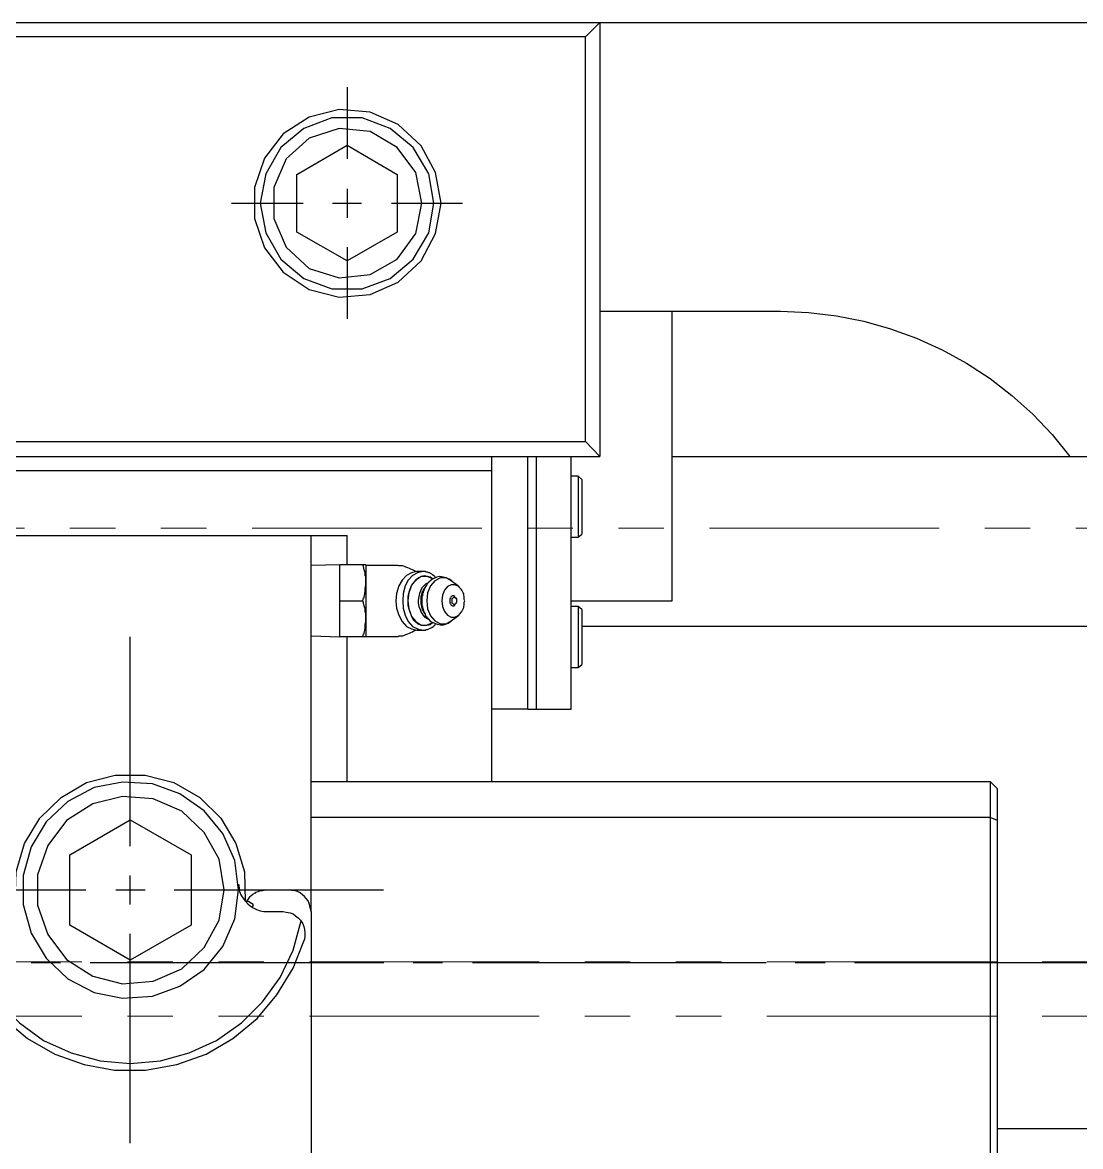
# Model space of a CAD drawing. Header units: millimetres. Extents: x -211 to 45495, y 24 to 52952.
# Drawn here: x 9638.9 to 9785.3, y 40560 to 40715.5 of the extents above; entities that cross this region are included whole.
import ezdxf

# ---------------------------------------------------------------- set-up
doc = ezdxf.new("R2010")
doc.units = ezdxf.units.MM
doc.linetypes.add('PHANTOM', pattern=[63.3, 31.8, -6.3, 6.3, -6.3, 6.3, -6.3])
doc.layers.add('Layer2', color=7, linetype='Continuous')

# ---------------------------------------------------------------- blocks, each defined once
blk = doc.blocks.new('BLKF1714')
at = {"layer": 'Layer2', "color": 7, "linetype": 'Continuous', "lineweight": 25}
for p, q in [((9718.78, 40715.5), (9716.8, 40713.52)), ((9716.8, 40713.52), (9388.79, 40713.52))]:
    blk.add_line(p, q, dxfattribs=at)
blk = doc.blocks.new('BLKF1723')
at = {"layer": 'Layer2', "color": 7, "linetype": 'Continuous', "lineweight": 25}
for p, q in [((9743.76, 40675.55), (9747.63, 40675.37)), ((9747.63, 40675.37), (9751.51, 40674.94)), ((9751.51, 40674.94), (9755.3, 40674.17)), ((9755.3, 40674.17), (9759, 40673.14)), ((9759, 40673.14), (9762.62, 40671.84)), ((9762.62, 40671.84), (9766.15, 40670.21)), ((9766.15, 40670.21), (9769.51, 40668.4)), ((9769.51, 40668.4), (9772.78, 40666.25)), ((9772.78, 40666.25), (9775.79, 40663.92)), ((9775.79, 40663.92), (9778.72, 40661.34)), ((9778.72, 40661.34), (9781.39, 40658.5))]:
    blk.add_line(p, q, dxfattribs=at)
blk = doc.blocks.new('BLKF2029')
at = {"layer": 'Layer2', "color": 7, "linetype": 'Continuous', "lineweight": 25}
for p, q in [((9682.7, 40700.86), (9678.57, 40699.49)), ((9687.01, 40700.43), (9682.7, 40700.86)), ((9690.71, 40698.19), (9687.01, 40700.43)), ((9678.57, 40699.49), (9675.38, 40696.64)), ((9675.38, 40696.64), (9673.66, 40692.68)), ((9693.29, 40694.75), (9690.71, 40698.19)), ((9694.16, 40690.53), (9693.29, 40694.75)), ((9673.66, 40692.68), (9673.66, 40688.38)), ((9673.66, 40688.38), (9675.38, 40684.42)), ((9690.71, 40682.78), (9693.29, 40686.31)), ((9675.38, 40684.42), (9678.57, 40681.49)), ((9687.01, 40680.63), (9690.71, 40682.78)), ((9678.57, 40681.49), (9682.7, 40680.2)), ((9682.7, 40680.2), (9687.01, 40680.63))]:
    blk.add_line(p, q, dxfattribs=at)
blk = doc.blocks.new('BLKF2030')
at = {"layer": 'Layer2', "color": 7, "linetype": 'Continuous', "lineweight": 25}
for p, q in [((9681.67, 40702.33), (9677.79, 40700.86)), ((9685.89, 40702.33), (9681.67, 40702.33)), ((9689.76, 40700.86), (9685.89, 40702.33)), ((9677.79, 40700.86), (9674.61, 40698.19)), ((9692.95, 40698.19), (9689.76, 40700.86)), ((9674.61, 40698.19), (9672.54, 40694.58)), ((9695.1, 40694.58), (9692.95, 40698.19)), ((9672.54, 40694.58), (9671.77, 40690.53)), ((9695.79, 40690.53), (9695.1, 40694.58)), ((9671.77, 40690.53), (9672.54, 40686.4)), ((9672.54, 40686.4), (9674.61, 40682.78)), ((9692.95, 40682.78), (9695.1, 40686.4)), ((9674.61, 40682.78), (9677.79, 40680.11)), ((9689.76, 40680.11), (9692.95, 40682.78)), ((9677.79, 40680.11), (9681.67, 40678.65)), ((9685.89, 40678.65), (9689.76, 40680.11)), ((9681.67, 40678.65), (9685.89, 40678.65))]:
    blk.add_line(p, q, dxfattribs=at)
blk = doc.blocks.new('BLKF2054')
at = {"layer": 'Layer2', "color": 7, "linetype": 'Continuous', "lineweight": 25}
for p, q in [((9699.49, 40637.23), (9699.41, 40637.31)), ((9699.58, 40637.14), (9699.49, 40637.23)), ((9699.67, 40636.97), (9699.58, 40637.14)), ((9699.75, 40636.8), (9699.67, 40636.97)), ((9699.84, 40636.62), (9699.75, 40636.8)), ((9699.93, 40636.45), (9699.84, 40636.62)), ((9699.93, 40636.28), (9699.93, 40636.45)), ((9700.01, 40636.11), (9699.93, 40636.28)), ((9700.01, 40635.68), (9700.01, 40636.11)), ((9700.1, 40635.5), (9700.01, 40635.68))]:
    blk.add_line(p, q, dxfattribs=at)
blk = doc.blocks.new('BLKF2055')
at = {"layer": 'Layer2', "color": 7, "linetype": 'Continuous', "lineweight": 25}
for p, q in [((9695.36, 40637.57), (9694.93, 40636.62)), ((9695.96, 40638.26), (9695.36, 40637.57)), ((9696.74, 40638.69), (9695.96, 40638.26)), ((9697.51, 40638.69), (9696.74, 40638.69)), ((9698.2, 40638.26), (9697.51, 40638.69)), ((9694.93, 40636.62), (9694.84, 40635.5)), ((9694.84, 40635.5), (9694.93, 40634.38)), ((9694.93, 40634.38), (9695.36, 40633.44)), ((9695.36, 40633.44), (9695.96, 40632.75)), ((9695.96, 40632.75), (9696.74, 40632.32)), ((9696.74, 40632.32), (9697.51, 40632.32))]:
    blk.add_line(p, q, dxfattribs=at)
blk = doc.blocks.new('BLKF2056')
at = {"layer": 'Layer2', "color": 7, "linetype": 'Continuous', "lineweight": 25}
for p, q in [((9699.84, 40634.38), (9699.93, 40634.56)), ((9699.93, 40634.73), (9700.01, 40634.9)), ((9699.93, 40634.56), (9699.93, 40634.73)), ((9700.01, 40635.16), (9700.01, 40635.33)), ((9700.01, 40634.9), (9700.01, 40635.16)), ((9699.24, 40633.52), (9699.41, 40633.69)), ((9699.41, 40633.69), (9699.49, 40633.78)), ((9699.49, 40633.78), (9699.58, 40633.95)), ((9699.58, 40633.95), (9699.67, 40634.04)), ((9699.67, 40634.04), (9699.75, 40634.21)), ((9699.75, 40634.21), (9699.84, 40634.38))]:
    blk.add_line(p, q, dxfattribs=at)
blk = doc.blocks.new('BLKF2057')
at = {"layer": 'Layer2', "color": 7, "linetype": 'Continuous', "lineweight": 25}
for p, q in [((9698.2, 40637.74), (9697.69, 40637.48)), ((9698.72, 40637.74), (9698.2, 40637.74)), ((9699.24, 40637.48), (9698.72, 40637.74)), ((9697, 40636.28), (9696.91, 40635.5)), ((9697.26, 40636.97), (9697, 40636.28)), ((9697.69, 40637.48), (9697.26, 40636.97)), ((9696.91, 40635.5), (9697, 40634.73)), ((9697, 40634.73), (9697.26, 40634.04)), ((9697.26, 40634.04), (9697.69, 40633.52)), ((9697.69, 40633.52), (9698.2, 40633.26)), ((9698.2, 40633.26), (9698.72, 40633.26))]:
    blk.add_line(p, q, dxfattribs=at)
blk = doc.blocks.new('BLKF2058')
at = {"layer": 'Layer2', "color": 7, "linetype": 'Continuous', "lineweight": 25}
for p, q in [((9694.16, 40636.02), (9694.16, 40634.9)), ((9694.16, 40634.9), (9694.24, 40634.73)), ((9694.24, 40634.73), (9694.24, 40634.47)), ((9694.24, 40634.47), (9694.33, 40634.38)), ((9694.33, 40634.38), (9694.33, 40634.21)), ((9694.33, 40634.21), (9694.33, 40634.13)), ((9694.33, 40634.13), (9694.41, 40634.04)), ((9694.41, 40634.04), (9694.41, 40633.95)), ((9694.41, 40633.95), (9694.5, 40633.87)), ((9694.5, 40633.87), (9694.5, 40633.78)), ((9694.5, 40633.78), (9694.59, 40633.69)), ((9694.59, 40633.69), (9694.59, 40633.61))]:
    blk.add_line(p, q, dxfattribs=at)
blk = doc.blocks.new('BLKF2059')
at = {"layer": 'Layer2', "color": 7, "linetype": 'Continuous', "lineweight": 25}
for p, q in [((9694.16, 40636.02), (9694.16, 40634.9)), ((9694.16, 40634.9), (9694.24, 40634.47)), ((9694.24, 40634.47), (9694.41, 40634.04)), ((9694.41, 40634.04), (9694.41, 40633.95)), ((9694.41, 40633.95), (9694.5, 40633.87)), ((9694.5, 40633.87), (9694.67, 40633.44)), ((9694.67, 40633.44), (9694.93, 40633.18)), ((9694.93, 40633.18), (9695.02, 40633.01)), ((9695.02, 40633.01), (9695.36, 40632.66)), ((9695.36, 40632.66), (9695.71, 40632.49)), ((9695.71, 40632.49), (9696.14, 40632.32)), ((9696.14, 40632.32), (9696.48, 40632.23)), ((9696.48, 40632.23), (9696.91, 40632.14)), ((9696.91, 40632.14), (9697.34, 40632.23)), ((9697.34, 40632.23), (9697.77, 40632.4)), ((9697.77, 40632.4), (9698.12, 40632.66))]:
    blk.add_line(p, q, dxfattribs=at)
blk = doc.blocks.new('BLKF2060')
at = {"layer": 'Layer2', "color": 7, "linetype": 'Continuous', "lineweight": 25}
for p, q in [((9694.84, 40637.74), (9694.67, 40637.48)), ((9695.1, 40638.09), (9694.84, 40637.83)), ((9694.84, 40637.83), (9694.84, 40637.74)), ((9695.45, 40638.35), (9695.1, 40638.09)), ((9695.79, 40638.6), (9695.45, 40638.43)), ((9695.45, 40638.43), (9695.45, 40638.35)), ((9696.22, 40638.78), (9695.79, 40638.6)), ((9696.65, 40638.86), (9696.22, 40638.78)), ((9697.08, 40638.78), (9696.65, 40638.86)), ((9697.51, 40638.69), (9697.08, 40638.78)), ((9697.86, 40638.52), (9697.51, 40638.69)), ((9697.94, 40638.52), (9697.86, 40638.52)), ((9698.29, 40638.26), (9697.94, 40638.52)), ((9694.41, 40636.97), (9694.24, 40636.54)), ((9694.24, 40636.54), (9694.24, 40636.36)), ((9694.67, 40637.48), (9694.41, 40637.14)), ((9694.41, 40637.14), (9694.41, 40636.97))]:
    blk.add_line(p, q, dxfattribs=at)
blk = doc.blocks.new('BLKF2061')
at = {"layer": 'Layer2', "color": 7, "linetype": 'Continuous', "lineweight": 25}
for p, q in [((9698.2, 40636.11), (9698.12, 40635.93)), ((9698.38, 40636.19), (9698.2, 40636.11)), ((9698.55, 40636.19), (9698.38, 40636.19)), ((9698.72, 40636.11), (9698.55, 40636.19)), ((9698.12, 40635.93), (9698.03, 40635.76)), ((9698.03, 40635.76), (9698.03, 40635.5)), ((9698.03, 40635.5), (9698.03, 40635.24)), ((9698.03, 40635.24), (9698.12, 40635.07)), ((9698.12, 40635.07), (9698.2, 40634.9)), ((9698.2, 40634.9), (9698.38, 40634.81)), ((9698.38, 40634.81), (9698.55, 40634.81)), ((9698.55, 40634.81), (9698.72, 40634.9)), ((9698.72, 40634.99), (9698.89, 40635.16)), ((9698.72, 40634.9), (9698.72, 40634.99)), ((9698.98, 40635.76), (9698.81, 40635.93)), ((9698.89, 40635.16), (9698.98, 40635.33)), ((9698.98, 40635.5), (9698.98, 40635.76)), ((9698.98, 40635.33), (9698.98, 40635.5))]:
    blk.add_line(p, q, dxfattribs=at)
blk = doc.blocks.new('BLKF2062')
at = {"layer": 'Layer2', "color": 7, "linetype": 'Continuous', "lineweight": 25}
for p, q in [((9698.72, 40635.93), (9698.72, 40636.02)), ((9698.81, 40635.93), (9698.72, 40635.93)), ((9698.89, 40635.85), (9698.81, 40635.93)), ((9698.89, 40635.76), (9698.89, 40635.85)), ((9698.98, 40635.68), (9698.89, 40635.76)), ((9698.98, 40635.5), (9698.98, 40635.68))]:
    blk.add_line(p, q, dxfattribs=at)
blk = doc.blocks.new('BLKF2063')
at = {"layer": 'Layer2', "color": 7, "linetype": 'Continuous', "lineweight": 25}
for p, q in [((9698.63, 40634.99), (9698.72, 40634.99)), ((9698.72, 40634.99), (9698.72, 40635.07)), ((9698.72, 40635.07), (9698.81, 40635.07)), ((9698.81, 40635.07), (9698.89, 40635.16)), ((9698.89, 40635.24), (9698.98, 40635.33)), ((9698.89, 40635.16), (9698.89, 40635.24)), ((9698.98, 40635.33), (9698.98, 40635.42))]:
    blk.add_line(p, q, dxfattribs=at)
blk = doc.blocks.new('BLKF2064')
at = {"layer": 'Layer2', "color": 7, "linetype": 'Continuous', "lineweight": 25}
for p, q in [((9698.55, 40636.02), (9698.46, 40635.93)), ((9698.63, 40636.02), (9698.55, 40636.02)), ((9698.38, 40635.85), (9698.29, 40635.76)), ((9698.29, 40635.76), (9698.29, 40635.68)), ((9698.29, 40635.68), (9698.29, 40635.5)), ((9698.29, 40635.5), (9698.29, 40635.42)), ((9698.29, 40635.42), (9698.29, 40635.24)), ((9698.29, 40635.24), (9698.38, 40635.16)), ((9698.46, 40635.93), (9698.38, 40635.85)), ((9698.38, 40635.16), (9698.46, 40635.07)), ((9698.46, 40635.07), (9698.55, 40634.99))]:
    blk.add_line(p, q, dxfattribs=at)
blk = doc.blocks.new('BLKF2065')
at = {"layer": 'Layer2', "color": 7, "linetype": 'Continuous', "lineweight": 25}
for p, q in [((9694.24, 40636.62), (9694.16, 40636.54)), ((9694.16, 40636.54), (9694.16, 40636.45)), ((9694.33, 40636.88), (9694.24, 40636.8)), ((9694.24, 40636.8), (9694.24, 40636.71)), ((9694.24, 40636.71), (9694.24, 40636.62)), ((9694.41, 40637.05), (9694.33, 40637.05)), ((9694.33, 40637.05), (9694.33, 40636.97)), ((9694.33, 40636.97), (9694.33, 40636.88)), ((9694.5, 40637.23), (9694.41, 40637.14)), ((9694.41, 40637.14), (9694.41, 40637.05))]:
    blk.add_line(p, q, dxfattribs=at)
blk = doc.blocks.new('BLKF2066')
at = {"layer": 'Layer2', "color": 7, "linetype": 'Continuous', "lineweight": 25}
for p, q in [((9694.24, 40636.19), (9694.16, 40636.19)), ((9694.16, 40636.19), (9694.16, 40636.11)), ((9694.33, 40636.62), (9694.24, 40636.54)), ((9694.24, 40636.54), (9694.24, 40636.45)), ((9694.24, 40636.45), (9694.24, 40636.36)), ((9694.24, 40636.36), (9694.24, 40636.28)), ((9694.24, 40636.28), (9694.24, 40636.19)), ((9694.41, 40636.88), (9694.33, 40636.8)), ((9694.33, 40636.8), (9694.33, 40636.71)), ((9694.33, 40636.71), (9694.33, 40636.62)), ((9694.5, 40637.14), (9694.41, 40637.05)), ((9694.41, 40637.05), (9694.41, 40636.97)), ((9694.41, 40636.97), (9694.41, 40636.88)), ((9694.59, 40637.31), (9694.5, 40637.23)), ((9694.5, 40637.23), (9694.5, 40637.14)), ((9694.67, 40637.48), (9694.59, 40637.48)), ((9694.59, 40637.48), (9694.59, 40637.31))]:
    blk.add_line(p, q, dxfattribs=at)
blk = doc.blocks.new('BLKF2067')
at = {"layer": 'Layer2', "color": 7, "linetype": 'Continuous', "lineweight": 25}
for p, q in [((9694.16, 40636.28), (9694.07, 40636.28)), ((9694.07, 40636.28), (9694.07, 40634.9)), ((9694.16, 40636.36), (9694.16, 40636.28)), ((9694.07, 40634.9), (9694.16, 40634.73)), ((9694.16, 40634.73), (9694.16, 40634.56)), ((9694.16, 40634.56), (9694.16, 40634.47)), ((9694.16, 40634.47), (9694.24, 40634.3)), ((9694.24, 40634.3), (9694.24, 40634.21)), ((9694.24, 40634.21), (9694.33, 40634.21)), ((9694.33, 40634.21), (9694.33, 40634.13)), ((9694.33, 40634.13), (9694.33, 40634.04)), ((9694.33, 40634.04), (9694.41, 40633.95)), ((9694.41, 40633.95), (9694.41, 40633.87)), ((9694.41, 40633.87), (9694.5, 40633.87))]:
    blk.add_line(p, q, dxfattribs=at)
blk = doc.blocks.new('BLKF2068')
at = {"layer": 'Layer2', "color": 7, "linetype": 'Continuous', "lineweight": 25}
for p, q in [((9694.41, 40637.57), (9694.16, 40637.31)), ((9694.67, 40637.83), (9694.41, 40637.57)), ((9695.02, 40638), (9694.67, 40637.83)), ((9693.73, 40636.11), (9693.64, 40635.59)), ((9693.81, 40636.54), (9693.73, 40636.11)), ((9693.98, 40636.97), (9693.81, 40636.54)), ((9694.16, 40637.31), (9693.98, 40636.97)), ((9693.64, 40635.59), (9693.64, 40635.16)), ((9693.64, 40635.16), (9693.73, 40634.73)), ((9693.73, 40634.73), (9693.9, 40634.3)), ((9693.9, 40634.3), (9694.07, 40633.87)), ((9694.07, 40633.87), (9694.33, 40633.52)), ((9694.33, 40633.52), (9694.33, 40633.44)), ((9694.33, 40633.44), (9694.41, 40633.44)), ((9694.41, 40633.44), (9694.5, 40633.35)), ((9694.5, 40633.35), (9694.5, 40633.26)), ((9694.5, 40633.26), (9694.59, 40633.26)), ((9694.59, 40633.26), (9694.67, 40633.18)), ((9694.67, 40633.18), (9694.76, 40633.09)), ((9694.76, 40633.09), (9694.84, 40633.09)), ((9694.84, 40633.09), (9694.93, 40633.01))]:
    blk.add_line(p, q, dxfattribs=at)
blk = doc.blocks.new('BLKF2069')
at = {"layer": 'Layer2', "color": 7, "linetype": 'Continuous', "lineweight": 25}
for p, q in [((9694.16, 40636.36), (9694.24, 40636.8)), ((9694.24, 40636.8), (9694.33, 40636.88)), ((9694.33, 40636.88), (9694.5, 40637.23))]:
    blk.add_line(p, q, dxfattribs=at)
blk = doc.blocks.new('BLKF2070')
at = {"layer": 'Layer2', "color": 7, "linetype": 'Continuous', "lineweight": 25}
for p, q in [((9694.07, 40636.02), (9694.07, 40636.11)), ((9694.07, 40635.59), (9694.07, 40636.02)), ((9694.07, 40635.16), (9694.07, 40635.59)), ((9694.07, 40635.07), (9694.07, 40635.16)), ((9694.16, 40634.73), (9694.07, 40635.07)), ((9694.24, 40634.3), (9694.16, 40634.73)), ((9694.24, 40634.21), (9694.24, 40634.3)), ((9694.33, 40634.13), (9694.24, 40634.21)), ((9694.5, 40633.78), (9694.33, 40634.13))]:
    blk.add_line(p, q, dxfattribs=at)
blk = doc.blocks.new('BLKF2071')
at = {"layer": 'Layer2', "color": 7, "linetype": 'Continuous', "lineweight": 25}
for p, q in [((9692.69, 40637.66), (9692.35, 40636.71)), ((9693.38, 40638.43), (9692.69, 40637.66)), ((9694.07, 40638.86), (9693.38, 40638.43)), ((9694.93, 40638.86), (9694.07, 40638.86)), ((9695.71, 40638.52), (9694.93, 40638.86)), ((9692.35, 40636.71), (9692.18, 40635.5)), ((9692.18, 40635.5), (9692.35, 40634.38)), ((9692.35, 40634.38), (9692.69, 40633.35)), ((9692.69, 40633.35), (9693.29, 40632.66)), ((9693.29, 40632.66), (9694.07, 40632.14)), ((9694.07, 40632.14), (9694.84, 40632.14))]:
    blk.add_line(p, q, dxfattribs=at)
blk = doc.blocks.new('BLKF2072')
at = {"layer": 'Layer2', "color": 7, "linetype": 'Continuous', "lineweight": 25}
for p, q in [((9692.69, 40639.38), (9692, 40639.03)), ((9693.47, 40639.55), (9692.69, 40639.38)), ((9690.97, 40637.57), (9690.62, 40636.54)), ((9691.4, 40638.35), (9690.97, 40637.57)), ((9692, 40639.03), (9691.4, 40638.35)), ((9690.62, 40636.54), (9690.54, 40635.5)), ((9690.54, 40635.5), (9690.62, 40634.47)), ((9690.62, 40634.47), (9690.97, 40633.52)), ((9690.97, 40633.52), (9691.4, 40632.66)), ((9691.4, 40632.66), (9692, 40631.97)), ((9692, 40631.97), (9692.69, 40631.63))]:
    blk.add_line(p, q, dxfattribs=at)
blk = doc.blocks.new('BLKF2073')
at = {"layer": 'Layer2', "color": 7, "linetype": 'Continuous', "lineweight": 25}
for p, q in [((9693.55, 40639.38), (9692.86, 40639.03)), ((9694.33, 40639.55), (9693.55, 40639.38)), ((9694.5, 40639.55), (9694.33, 40639.55)), ((9694.59, 40639.55), (9694.5, 40639.55)), ((9694.76, 40639.46), (9694.59, 40639.55)), ((9694.93, 40639.46), (9694.76, 40639.46)), ((9695.1, 40639.38), (9694.93, 40639.46)), ((9695.19, 40639.38), (9695.1, 40639.38)), ((9695.36, 40639.29), (9695.19, 40639.38)), ((9695.53, 40639.21), (9695.36, 40639.29)), ((9695.62, 40639.12), (9695.53, 40639.21)), ((9695.79, 40638.95), (9695.62, 40639.12)), ((9691.83, 40637.57), (9691.57, 40636.54)), ((9692.26, 40638.35), (9691.83, 40637.57)), ((9692.86, 40639.03), (9692.26, 40638.35)), ((9695.96, 40638.86), (9695.79, 40638.95)), ((9696.05, 40638.69), (9695.96, 40638.86)), ((9691.57, 40636.54), (9691.49, 40635.5)), ((9691.49, 40635.5), (9691.57, 40634.47)), ((9691.57, 40634.47), (9691.83, 40633.52)), ((9691.83, 40633.52), (9692.26, 40632.66)), ((9692.26, 40632.66), (9692.86, 40631.97)), ((9692.86, 40631.97), (9693.55, 40631.63))]:
    blk.add_line(p, q, dxfattribs=at)
blk = doc.blocks.new('BLKF2074')
at = {"layer": 'Layer2', "color": 7, "linetype": 'Continuous', "lineweight": 25}
for p, q in [((9694.33, 40631.46), (9694.59, 40631.46)), ((9694.59, 40631.46), (9694.76, 40631.54)), ((9694.76, 40631.54), (9694.93, 40631.54)), ((9694.93, 40631.54), (9695.1, 40631.63)), ((9695.1, 40631.63), (9695.28, 40631.71)), ((9695.28, 40631.71), (9695.36, 40631.71)), ((9695.36, 40631.71), (9695.53, 40631.8)), ((9695.53, 40631.8), (9695.71, 40631.97)), ((9695.71, 40631.97), (9695.79, 40632.06)), ((9695.79, 40632.06), (9695.96, 40632.14))]:
    blk.add_line(p, q, dxfattribs=at)
blk = doc.blocks.new('BLKF2075')
at = {"layer": 'Layer2', "color": 7, "linetype": 'Continuous', "lineweight": 25}
for p, q in [((9692.69, 40637.66), (9692.52, 40637.14)), ((9693.04, 40638.09), (9692.69, 40637.66)), ((9693.29, 40638.43), (9693.04, 40638.09)), ((9693.73, 40638.69), (9693.29, 40638.43)), ((9694.07, 40638.86), (9693.73, 40638.69)), ((9694.5, 40638.95), (9694.07, 40638.86)), ((9694.93, 40638.86), (9694.5, 40638.95)), ((9695.28, 40638.78), (9694.93, 40638.86)), ((9695.71, 40638.52), (9695.28, 40638.78)), ((9692.35, 40636.62), (9692.18, 40636.11)), ((9692.18, 40636.11), (9692.18, 40635.5)), ((9692.52, 40637.14), (9692.35, 40636.62)), ((9692.18, 40635.5), (9692.18, 40634.9)), ((9692.18, 40634.9), (9692.35, 40634.38)), ((9692.35, 40634.38), (9692.52, 40633.87)), ((9692.52, 40633.87), (9692.69, 40633.35)), ((9692.69, 40633.35), (9692.95, 40632.92)), ((9692.95, 40632.92), (9693.29, 40632.58)), ((9693.29, 40632.58), (9693.64, 40632.32)), ((9693.64, 40632.32), (9694.07, 40632.14)), ((9694.07, 40632.14), (9694.5, 40632.14)), ((9694.5, 40632.14), (9694.84, 40632.14)), ((9694.84, 40632.14), (9695.28, 40632.23))]:
    blk.add_line(p, q, dxfattribs=at)
blk = doc.blocks.new('BLKF2076')
at = {"layer": 'Layer2', "color": 7, "linetype": 'Continuous', "lineweight": 25}
for p, q in [((9686.32, 40637.23), (9686.41, 40637.66)), ((9686.15, 40636.02), (9686.23, 40636.45)), ((9686.15, 40635.93), (9686.15, 40636.02)), ((9686.23, 40636.45), (9686.32, 40636.88)), ((9686.32, 40636.88), (9686.32, 40637.23)), ((9685.97, 40635.5), (9686.06, 40635.93)), ((9686.06, 40635.93), (9686.15, 40635.93))]:
    blk.add_line(p, q, dxfattribs=at)
blk = doc.blocks.new('BLKF2077')
at = {"layer": 'Layer2', "color": 7, "linetype": 'Continuous', "lineweight": 25}
for p, q in [((9686.15, 40634.81), (9686.06, 40635.24)), ((9686.32, 40634.38), (9686.15, 40634.81)), ((9686.32, 40633.95), (9686.32, 40634.38)), ((9686.41, 40633.87), (9686.32, 40633.95)), ((9686.41, 40633.01), (9686.41, 40633.87))]:
    blk.add_line(p, q, dxfattribs=at)
blk = doc.blocks.new('BLKF2078')
at = {"layer": 'Layer2', "color": 7, "linetype": 'Continuous', "lineweight": 25}
for p, q in [((9686.15, 40639.81), (9686.06, 40640.24)), ((9686.32, 40639.38), (9686.15, 40639.81)), ((9686.32, 40638.95), (9686.32, 40639.38)), ((9686.41, 40638.86), (9686.32, 40638.95)), ((9686.41, 40638), (9686.41, 40638.86))]:
    blk.add_line(p, q, dxfattribs=at)
blk = doc.blocks.new('BLKF2079')
at = {"layer": 'Layer2', "color": 7, "linetype": 'Continuous', "lineweight": 25}
for p, q in [((9686.15, 40631.03), (9686.23, 40631.46)), ((9686.23, 40631.46), (9686.32, 40631.8)), ((9686.32, 40632.23), (9686.41, 40632.66)), ((9686.32, 40631.8), (9686.32, 40632.23)), ((9685.97, 40630.51), (9686.06, 40630.94)), ((9686.06, 40630.94), (9686.15, 40630.94)), ((9686.15, 40630.94), (9686.15, 40631.03))]:
    blk.add_line(p, q, dxfattribs=at)
blk = doc.blocks.new('BLKF2080')
at = {"layer": 'Layer2', "color": 7, "linetype": 'Continuous', "lineweight": 25}
for p, q in [((9690.97, 40640.33), (9690.8, 40640.41)), ((9691.23, 40640.33), (9690.97, 40640.33)), ((9691.49, 40640.33), (9691.23, 40640.33)), ((9691.74, 40640.24), (9691.49, 40640.33)), ((9691.92, 40640.15), (9691.74, 40640.24)), ((9692.18, 40640.07), (9691.92, 40640.15)), ((9692.43, 40639.98), (9692.18, 40640.07)), ((9692.61, 40639.9), (9692.43, 40639.98)), ((9692.86, 40639.81), (9692.61, 40639.9)), ((9693.04, 40639.72), (9692.86, 40639.81)), ((9693.29, 40639.55), (9693.04, 40639.72))]:
    blk.add_line(p, q, dxfattribs=at)
blk = doc.blocks.new('BLKF2081')
at = {"layer": 'Layer2', "color": 7, "linetype": 'Continuous', "lineweight": 25}
for p, q in [((9692.86, 40631.2), (9693.04, 40631.37)), ((9690.54, 40630.59), (9690.8, 40630.59)), ((9690.8, 40630.59), (9690.97, 40630.68)), ((9690.97, 40630.68), (9691.49, 40630.68)), ((9691.49, 40630.68), (9691.74, 40630.77)), ((9691.74, 40630.77), (9691.92, 40630.85)), ((9691.92, 40630.85), (9692.18, 40630.94)), ((9692.18, 40630.94), (9692.43, 40631.03)), ((9692.43, 40631.03), (9692.61, 40631.11)), ((9692.61, 40631.11), (9692.86, 40631.2))]:
    blk.add_line(p, q, dxfattribs=at)
blk = doc.blocks.new('BLKF2195')
at = {"layer": 'Layer2', "color": 7, "linetype": 'Continuous', "lineweight": 25}
for p, q in [((9629.74, 40588.66), (9631.29, 40584.7)), ((9631.29, 40584.7), (9633.45, 40580.99)), ((9674.09, 40580.99), (9676.33, 40584.7)), ((9633.45, 40580.99), (9636.29, 40577.72)), ((9671.34, 40577.72), (9674.09, 40580.99)), ((9636.29, 40577.72), (9639.56, 40574.97)), ((9667.98, 40574.97), (9671.34, 40577.72)), ((9639.56, 40574.97), (9643.35, 40572.81)), ((9664.27, 40572.81), (9667.98, 40574.97)), ((9643.35, 40572.81), (9647.4, 40571.35)), ((9660.23, 40571.35), (9664.27, 40572.81)), ((9647.4, 40571.35), (9651.62, 40570.57)), ((9655.92, 40570.57), (9660.23, 40571.35)), ((9651.62, 40570.57), (9655.92, 40570.57))]:
    blk.add_line(p, q, dxfattribs=at)
blk = doc.blocks.new('BLKF2196')
at = {"layer": 'Layer2', "color": 7, "linetype": 'Continuous', "lineweight": 25}
for p, q in [((9630.17, 40591.24), (9631.29, 40587.19)), ((9631.29, 40587.19), (9633.01, 40583.4)), ((9674.52, 40583.4), (9676.33, 40587.19)), ((9633.01, 40583.4), (9635.43, 40580.05)), ((9672.11, 40580.05), (9674.52, 40583.4)), ((9635.43, 40580.05), (9638.44, 40577.12)), ((9669.18, 40577.12), (9672.11, 40580.05)), ((9638.44, 40577.12), (9641.8, 40574.71)), ((9665.74, 40574.71), (9669.18, 40577.12)), ((9641.8, 40574.71), (9645.59, 40572.98)), ((9661.95, 40572.98), (9665.74, 40574.71)), ((9645.59, 40572.98), (9649.63, 40571.86)), ((9657.99, 40571.86), (9661.95, 40572.98)), ((9649.63, 40571.86), (9653.77, 40571.52)), ((9653.77, 40571.52), (9657.99, 40571.86))]:
    blk.add_line(p, q, dxfattribs=at)
blk = doc.blocks.new('BLKF2197')
at = {"layer": 'Layer2', "color": 7, "linetype": 'Continuous', "lineweight": 25}
for p, q in [((9668.75, 40596.32), (9668.84, 40595.8)), ((9668.84, 40595.8), (9668.92, 40595.29)), ((9668.92, 40595.29), (9669.1, 40594.86)), ((9669.1, 40594.86), (9669.35, 40594.43)), ((9669.35, 40594.43), (9669.7, 40594)), ((9669.7, 40594), (9670.04, 40593.57)), ((9670.04, 40593.57), (9670.39, 40593.31)), ((9670.39, 40593.31), (9670.82, 40593.05)), ((9670.82, 40593.05), (9671.25, 40592.79)), ((9671.25, 40592.79), (9671.77, 40592.62)), ((9671.77, 40592.62), (9672.28, 40592.53))]:
    blk.add_line(p, q, dxfattribs=at)
blk = doc.blocks.new('BLKF2200')
at = {"layer": 'Layer2', "color": 7, "linetype": 'Continuous', "lineweight": 25}
for p, q in [((9674.95, 40592.53), (9675.38, 40592.45)), ((9675.38, 40592.45), (9675.9, 40592.36)), ((9675.9, 40592.36), (9676.33, 40592.19)), ((9676.33, 40592.19), (9676.67, 40591.93)), ((9676.67, 40591.93), (9677.02, 40591.67)), ((9677.02, 40591.67), (9677.36, 40591.33)), ((9677.36, 40591.33), (9677.62, 40590.9)), ((9677.62, 40590.9), (9677.79, 40590.47)), ((9677.79, 40590.47), (9677.88, 40590.04)), ((9677.88, 40590.04), (9677.97, 40589.6)), ((9677.97, 40589.6), (9677.97, 40589.17))]:
    blk.add_line(p, q, dxfattribs=at)
blk = doc.blocks.new('BLKF2201')
at = {"layer": 'Layer2', "color": 7, "linetype": 'Continuous', "lineweight": 25}
for p, q in [((9647.74, 40610.36), (9651.7, 40611.39)), ((9651.7, 40611.39), (9655.83, 40611.39)), ((9655.83, 40611.39), (9659.8, 40610.36)), ((9644.21, 40608.29), (9647.74, 40610.36)), ((9659.8, 40610.36), (9663.41, 40608.29)), ((9641.28, 40605.45), (9644.21, 40608.29)), ((9663.41, 40608.29), (9666.34, 40605.45)), ((9639.13, 40601.92), (9641.28, 40605.45)), ((9666.34, 40605.45), (9668.41, 40601.92)), ((9638.01, 40598.04), (9639.13, 40601.92)), ((9668.41, 40601.92), (9669.61, 40598.04)), ((9637.84, 40593.91), (9638.01, 40598.04))]:
    blk.add_line(p, q, dxfattribs=at)
blk = doc.blocks.new('BLKF2237')
at = {"layer": 'Layer2', "color": 7, "linetype": 'Continuous', "lineweight": 25}
for p, q in [((9670.73, 40593.22), (9670.65, 40593.22)), ((9670.82, 40593.48), (9670.73, 40593.39)), ((9670.73, 40593.39), (9670.73, 40593.22))]:
    blk.add_line(p, q, dxfattribs=at)
blk = doc.blocks.new('BLKF2238')
at = {"layer": 'Layer2', "color": 7, "linetype": 'Continuous', "lineweight": 25}
for p, q in [((9669.96, 40594), (9670.22, 40594.34)), ((9670.22, 40594.34), (9670.39, 40594.6)), ((9670.39, 40594.6), (9670.47, 40594.69)), ((9670.47, 40594.69), (9670.73, 40594.94)), ((9670.73, 40594.94), (9671.08, 40595.12)), ((9671.08, 40595.12), (9671.16, 40595.12)), ((9671.16, 40595.2), (9671.51, 40595.29)), ((9671.16, 40595.12), (9671.16, 40595.2)), ((9671.51, 40595.29), (9671.68, 40595.37)), ((9671.68, 40595.37), (9671.77, 40595.37)), ((9671.77, 40595.37), (9672.11, 40595.46))]:
    blk.add_line(p, q, dxfattribs=at)
blk = doc.blocks.new('BLKF2245')
at = {"layer": 'Layer2', "color": 7, "linetype": 'Continuous', "lineweight": 25}
for p, q in [((9676.59, 40595.37), (9676.16, 40595.46)), ((9676.93, 40595.29), (9676.59, 40595.37)), ((9677.28, 40595.12), (9676.93, 40595.29)), ((9677.62, 40594.86), (9677.28, 40595.12)), ((9677.88, 40594.6), (9677.62, 40594.86)), ((9678.14, 40594.34), (9677.88, 40594.6)), ((9678.4, 40594), (9678.14, 40594.34)), ((9678.57, 40593.65), (9678.4, 40594)), ((9678.66, 40593.31), (9678.57, 40593.65)), ((9678.74, 40592.88), (9678.66, 40593.31)), ((9678.83, 40592.53), (9678.74, 40592.88))]:
    blk.add_line(p, q, dxfattribs=at)
blk = doc.blocks.new('BLKF2302')
at = {"layer": 'Layer2', "color": 7, "linetype": 'Continuous', "lineweight": 25}
for p, q in [((9648.77, 40609.67), (9645.16, 40607.77)), ((9652.73, 40610.44), (9648.77, 40609.67)), ((9656.87, 40610.19), (9652.73, 40610.44)), ((9660.66, 40608.81), (9656.87, 40610.19)), ((9664.02, 40606.48), (9660.66, 40608.81)), ((9645.16, 40607.77), (9642.14, 40604.93)), ((9666.6, 40603.3), (9664.02, 40606.48)), ((9642.14, 40604.93), (9640.08, 40601.49)), ((9668.24, 40599.59), (9666.6, 40603.3)), ((9640.08, 40601.49), (9638.96, 40597.53)), ((9668.75, 40595.55), (9668.24, 40599.59)), ((9638.96, 40597.53), (9638.96, 40593.48)), ((9638.96, 40593.48), (9640.08, 40589.52)), ((9666.6, 40587.71), (9668.24, 40591.5)), ((9640.08, 40589.52), (9642.14, 40586.07)), ((9664.02, 40584.52), (9666.6, 40587.71)), ((9642.14, 40586.07), (9645.16, 40583.23)), ((9645.16, 40583.23), (9648.77, 40581.34)), ((9660.66, 40582.2), (9664.02, 40584.52)), ((9656.87, 40580.82), (9660.66, 40582.2)), ((9648.77, 40581.34), (9652.73, 40580.56)), ((9652.73, 40580.56), (9656.87, 40580.82))]:
    blk.add_line(p, q, dxfattribs=at)
blk = doc.blocks.new('BLKF2303')
at = {"layer": 'Layer2', "color": 7, "linetype": 'Continuous', "lineweight": 25}
for p, q in [((9652.73, 40608.46), (9648.6, 40607.43)), ((9656.95, 40608.12), (9652.73, 40608.46)), ((9660.92, 40606.4), (9656.95, 40608.12)), ((9648.6, 40607.43), (9644.98, 40605.1)), ((9644.98, 40605.1), (9642.4, 40601.66)), ((9664.02, 40603.47), (9660.92, 40606.4)), ((9666.08, 40599.77), (9664.02, 40603.47)), ((9642.4, 40601.66), (9640.94, 40597.61)), ((9666.77, 40595.55), (9666.08, 40599.77)), ((9640.94, 40597.61), (9640.94, 40593.39)), ((9640.94, 40593.39), (9642.4, 40589.35)), ((9664.02, 40587.54), (9666.08, 40591.33)), ((9642.4, 40589.35), (9644.98, 40585.9)), ((9660.92, 40584.61), (9664.02, 40587.54)), ((9644.98, 40585.9), (9648.6, 40583.58)), ((9648.6, 40583.58), (9652.73, 40582.54)), ((9656.95, 40582.89), (9660.92, 40584.61)), ((9652.73, 40582.54), (9656.95, 40582.89))]:
    blk.add_line(p, q, dxfattribs=at)
blk = doc.blocks.new('BLKF2323')
at = {"layer": 'Layer2', "color": 7, "linetype": 'Continuous', "lineweight": 25}
for p, q in [((9682.7, 40703.45), (9678.57, 40702.41)), ((9687.01, 40703.1), (9682.7, 40703.45)), ((9690.88, 40701.38), (9687.01, 40703.1)), ((9678.57, 40702.41), (9674.95, 40700.09)), ((9694.07, 40698.45), (9690.88, 40701.38)), ((9674.95, 40700.09), (9672.37, 40696.73)), ((9696.05, 40694.75), (9694.07, 40698.45)), ((9672.37, 40696.73), (9670.99, 40692.68)), ((9696.83, 40690.53), (9696.05, 40694.75)), ((9670.99, 40692.68), (9670.99, 40688.38)), ((9670.99, 40688.38), (9672.37, 40684.33)), ((9694.07, 40682.52), (9696.05, 40686.31)), ((9672.37, 40684.33), (9674.95, 40680.97)), ((9690.88, 40679.59), (9694.07, 40682.52)), ((9674.95, 40680.97), (9678.57, 40678.56)), ((9687.01, 40677.87), (9690.88, 40679.59)), ((9678.57, 40678.56), (9682.7, 40677.53)), ((9682.7, 40677.53), (9687.01, 40677.87))]:
    blk.add_line(p, q, dxfattribs=at)
blk = doc.blocks.new('BLKF1660')
at = {"layer": 'Layer2', "color": 7, "linetype": 'Continuous', "lineweight": 25}
for p, q in [((9325.76, 40715.5), (9718.78, 40715.5)), ((9718.78, 40715.5), (9718.78, 40655.48)), ((9718.78, 40715.5), (9902.29, 40715.5)), ((9716.8, 40657.55), (9716.8, 40713.52)), ((9683.82, 40706.55), (9683.82, 40696.64)), ((9676.85, 40694.49), (9683.82, 40698.54)), ((9683.82, 40698.54), (9690.71, 40694.49)), ((9676.85, 40686.48), (9676.85, 40694.49)), ((9690.71, 40694.49), (9690.71, 40686.48)), ((9683.82, 40692.51), (9683.82, 40688.46)), ((9667.8, 40690.53), (9677.71, 40690.53)), ((9681.76, 40690.53), (9685.8, 40690.53)), ((9689.94, 40690.53), (9699.75, 40690.53)), ((9693.29, 40686.31), (9694.16, 40690.53)), ((9695.1, 40686.4), (9695.79, 40690.53)), ((9696.05, 40686.31), (9696.83, 40690.53)), ((9683.82, 40682.52), (9676.85, 40686.48)), ((9690.71, 40686.48), (9683.82, 40682.52)), ((9683.82, 40684.42), (9683.82, 40674.51)), ((9718.78, 40675.55), (9743.76, 40675.55)), ((9728.77, 40635.5), (9728.77, 40675.55)), ((9781.39, 40658.5), (9783.8, 40655.48)), ((9388.79, 40657.55), (9716.8, 40657.55)), ((9716.8, 40657.55), (9718.78, 40655.48)), ((9325.76, 40655.48), (9718.78, 40655.48)), ((9703.8, 40655.48), (9703.8, 40610.53)), ((9708.79, 40620.52), (9708.79, 40655.48)), ((9710, 40620.52), (9710, 40655.48)), ((9714.82, 40620.52), (9714.82, 40655.48)), ((9728.77, 40655.48), (9902.29, 40655.48)), ((9703.8, 40653.5), (9398.78, 40653.5)), ((9715.77, 40652.73), (9714.82, 40652.73)), ((9715.77, 40652.73), (9715.77, 40644.29)), ((9716.29, 40652.3), (9715.77, 40652.73)), ((9716.29, 40652.3), (9716.29, 40644.72)), ((9563.78, 40644.55), (9683.82, 40644.55)), ((9678.83, 40592.53), (9678.83, 40644.55)), ((9683.82, 40640.5), (9683.82, 40644.55)), ((9714.82, 40644.29), (9715.77, 40644.29)), ((9715.77, 40644.29), (9716.29, 40644.72)), ((9682.79, 40640.5), (9678.83, 40640.41)), ((9682.79, 40630.51), (9682.79, 40640.5)), ((9686.41, 40640.5), (9682.79, 40640.5)), ((9686.06, 40640.24), (9685.97, 40640.5)), ((9686.41, 40640.5), (9686.41, 40630.51)), ((9690.54, 40640.41), (9686.41, 40640.41)), ((9690.8, 40640.41), (9690.54, 40640.41)), ((9694.33, 40639.55), (9693.47, 40639.55)), ((9686.41, 40637.66), (9686.41, 40638)), ((9699.24, 40637.48), (9698.2, 40638.26)), ((9694.07, 40636.11), (9694.16, 40636.36)), ((9694.16, 40636.45), (9694.16, 40636.36)), ((9694.24, 40636.36), (9694.16, 40636.02)), ((9694.16, 40636.11), (9694.16, 40636.02)), ((9694.67, 40637.48), (9694.5, 40637.23)), ((9694.5, 40637.23), (9694.59, 40637.4)), ((9698.72, 40636.02), (9698.63, 40636.02)), ((9698.81, 40635.93), (9698.72, 40636.02)), ((9699.41, 40637.31), (9699.24, 40637.48)), ((9682.79, 40635.5), (9685.97, 40635.5)), ((9686.06, 40635.24), (9685.97, 40635.5)), ((9698.55, 40634.99), (9698.63, 40634.99)), ((9698.98, 40635.42), (9698.98, 40635.5)), ((9700.01, 40635.33), (9700.1, 40635.5)), ((9714.82, 40635.5), (9728.77, 40635.5)), ((9715.77, 40634.73), (9714.82, 40634.73)), ((9716.29, 40634.3), (9715.77, 40634.73)), ((9715.77, 40634.73), (9715.77, 40626.29)), ((9686.41, 40632.66), (9686.41, 40633.01)), ((9694.5, 40633.87), (9694.5, 40633.78)), ((9694.5, 40633.78), (9694.67, 40633.52)), ((9694.59, 40633.61), (9694.67, 40633.52)), ((9694.93, 40633.01), (9695.02, 40633.01)), ((9698.2, 40632.75), (9699.24, 40633.52)), ((9698.72, 40633.26), (9699.24, 40633.52)), ((9716.29, 40634.3), (9716.29, 40626.72)), ((9692.69, 40631.63), (9693.47, 40631.46)), ((9693.04, 40631.37), (9693.29, 40631.46)), ((9693.47, 40631.46), (9694.33, 40631.46)), ((9693.55, 40631.63), (9694.33, 40631.46)), ((9694.84, 40632.14), (9695.62, 40632.49)), ((9695.28, 40632.23), (9695.62, 40632.49)), ((9695.96, 40632.14), (9696.05, 40632.32)), ((9697.51, 40632.32), (9698.2, 40632.75)), ((9698.12, 40632.66), (9698.29, 40632.75)), ((9841.76, 40631.97), (9716.29, 40631.97)), ((9653.77, 40601.57), (9653.77, 40630.51)), ((9678.83, 40630.68), (9682.79, 40630.51)), ((9686.41, 40630.51), (9682.79, 40630.51)), ((9683.82, 40610.53), (9683.82, 40630.51)), ((9686.41, 40630.59), (9690.54, 40630.59)), ((9715.77, 40626.29), (9716.29, 40626.72)), ((9714.82, 40626.29), (9715.77, 40626.29)), ((9708.79, 40620.52), (9703.8, 40620.52)), ((9708.79, 40620.52), (9714.82, 40620.52)), ((9678.83, 40610.53), (9772.78, 40610.53)), ((9772.78, 40610.53), (9772.78, 40518.04)), ((9772.78, 40610.53), (9773.81, 40609.5)), ((9773.81, 40518.04), (9773.81, 40609.5)), ((9645.41, 40600.37), (9653.77, 40605.19)), ((9653.77, 40605.19), (9662.21, 40600.37)), ((9772.78, 40605.54), (9678.83, 40605.54)), ((9773.81, 40605.1), (9772.78, 40605.54)), ((9645.41, 40590.64), (9645.41, 40600.37)), ((9662.21, 40600.37), (9662.21, 40590.64)), ((9653.77, 40593.48), (9653.77, 40597.53)), ((9669.61, 40598.04), (9669.7, 40593.91)), ((9618.81, 40595.55), (9647.65, 40595.55)), ((9651.79, 40595.55), (9655.83, 40595.55)), ((9659.88, 40595.55), (9688.82, 40595.55)), ((9666.08, 40591.33), (9666.77, 40595.55)), ((9668.24, 40591.5), (9668.75, 40595.55)), ((9672.11, 40595.46), (9672.54, 40595.55)), ((9672.54, 40595.55), (9675.81, 40595.55)), ((9676.16, 40595.46), (9675.81, 40595.55)), ((9669.96, 40593.91), (9669.87, 40593.91)), ((9669.87, 40593.91), (9669.87, 40593.82)), ((9669.96, 40594), (9669.96, 40593.91)), ((9670.82, 40593.48), (9669.96, 40594)), ((9670.65, 40593.22), (9670.65, 40593.14)), ((9672.28, 40592.53), (9672.8, 40592.53)), ((9672.8, 40592.53), (9674.95, 40592.53)), ((9678.83, 40592.53), (9678.83, 40438.47)), ((9676.33, 40587.19), (9677.45, 40591.24)), ((9653.77, 40585.82), (9645.41, 40590.64)), ((9662.21, 40590.64), (9653.77, 40585.82)), ((9653.77, 40560.5), (9653.77, 40589.43)), ((9676.33, 40584.7), (9677.88, 40588.66)), ((9677.97, 40589.17), (9677.88, 40588.66)), ((9640.08, 40585.47), (9644.12, 40585.47)), ((9648.26, 40585.47), (9688.9, 40585.47)), ((9692.95, 40585.47), (9697, 40585.47)), ((9701.13, 40585.47), (9741.78, 40585.47)), ((9745.82, 40585.47), (9749.96, 40585.47)), ((9754, 40585.47), (9794.65, 40585.47)), ((9808.26, 40562.48), (9773.81, 40562.48))]:
    blk.add_line(p, q, dxfattribs=at)
for name in ['BLKF1714', 'BLKF2323', 'BLKF2030', 'BLKF2029', 'BLKF1723', 'BLKF2078', 'BLKF2072', 'BLKF2080', 'BLKF2073', 'BLKF2076', 'BLKF2075', 'BLKF2071', 'BLKF2068', 'BLKF2060', 'BLKF2055', 'BLKF2057', 'BLKF2067', 'BLKF2070', 'BLKF2066', 'BLKF2065', 'BLKF2069', 'BLKF2058', 'BLKF2059', 'BLKF2061', 'BLKF2064', 'BLKF2062', 'BLKF2054', 'BLKF2077', 'BLKF2063', 'BLKF2056', 'BLKF2079', 'BLKF2081', 'BLKF2074', 'BLKF2201', 'BLKF2302', 'BLKF2303', 'BLKF2197', 'BLKF2238', 'BLKF2245', 'BLKF2237', 'BLKF2200', 'BLKF2196', 'BLKF2195']:
    blk.add_blockref(name, (0, 0), dxfattribs=at)
blk = doc.blocks.new('BLKF2423')
at = {"layer": 'Layer2', "color": 2, "linetype": 'PHANTOM', "lineweight": 13}
for p, q in [((9836.99, 40585.55), (8683.79, 40585.55)), ((9836.99, 40578.05), (8683.79, 40578.05))]:
    blk.add_line(p, q, dxfattribs=at)
blk = doc.blocks.new('BLKF2458')
at = {"layer": 'Layer2', "color": 7, "linetype": 'PHANTOM', "lineweight": 13}
blk.add_line((10651.94, 40645.55), (7088.79, 40645.55), dxfattribs=at)

msp = doc.modelspace()

# ---------------------------------------------------------------- block references
at = {"layer": 'Layer2', "color": 2, "linetype": 'PHANTOM', "lineweight": 13}
msp.add_blockref('BLKF2423', (0, 0), dxfattribs=at)
at = {"layer": 'Layer2', "color": 7, "linetype": 'PHANTOM', "lineweight": 13}
msp.add_blockref('BLKF2458', (0, 0), dxfattribs=at)
at = {"layer": 'Layer2', "color": 7, "linetype": 'Continuous', "lineweight": 25}
msp.add_blockref('BLKF1660', (0, 0), dxfattribs=at)

doc.saveas('drawing.dxf')
